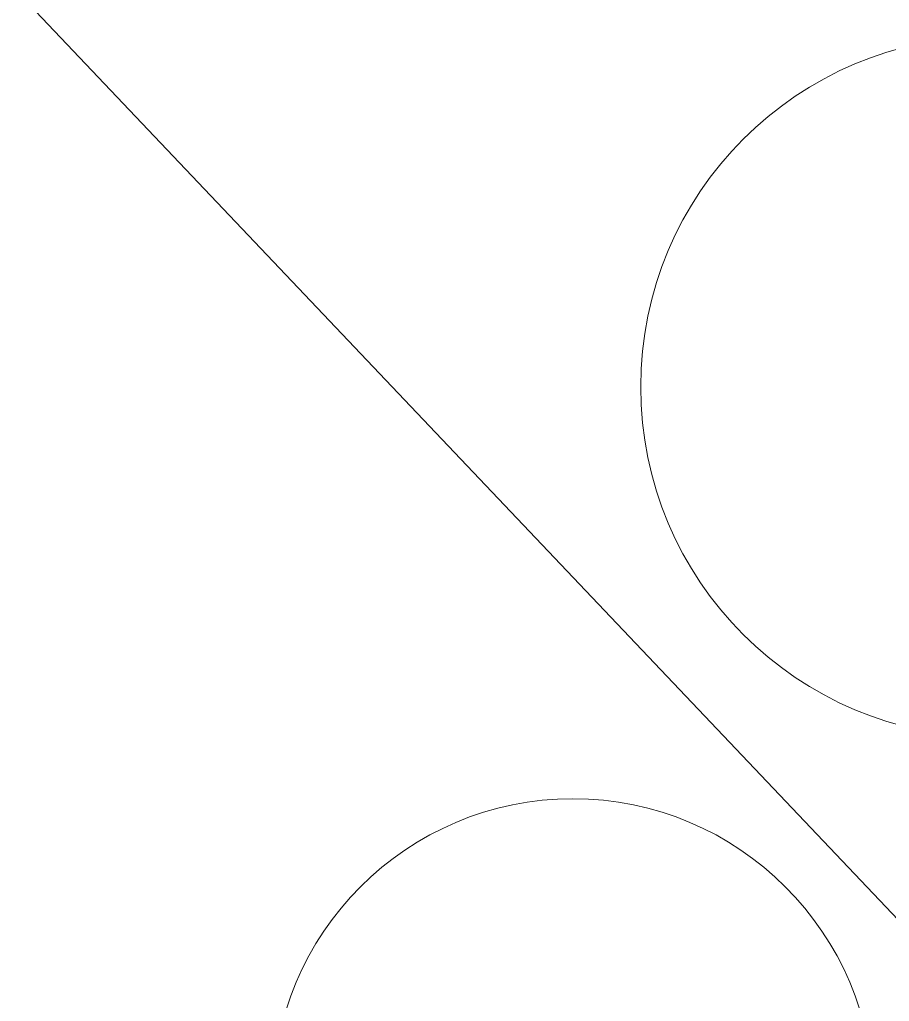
# Model space of a CAD drawing. Header units: metres. Extents: x -3 to 687, y -1 to 1371.
# Drawn here: x 267.13 to 275.81, y 115.47 to 125.28 of the extents above; entities that cross this region are included whole.
import ezdxf

# ---------------------------------------------------------------- set-up
doc = ezdxf.new("R2010")
doc.units = ezdxf.units.M
doc.header["$MEASUREMENT"] = 0
doc.layers.add('TPX_CONTOUR_LINES_5M', color=7, linetype='CONTINUOUS', lineweight=0, true_color=0x969696)
doc.layers.add('TPX_VEGETATION_TREES_INDIVIDUAL', color=7, linetype='CONTINUOUS', lineweight=0, true_color=0x136734)

# ---------------------------------------------------------------- blocks, each defined once
blk = doc.blocks.new('TREETR003_CR035')
at = {"layer": 'TPX_VEGETATION_TREES_INDIVIDUAL'}
for radius in [3.5, 0.2917]:
    blk.add_circle((0, 0, 0.0361), radius, dxfattribs=at)
blk = doc.blocks.new('TREETR003_CR030')
at = {"layer": 'TPX_VEGETATION_TREES_INDIVIDUAL'}
for radius in [3, 0.25]:
    blk.add_circle((0, 0, 0.0361), radius, dxfattribs=at)

msp = doc.modelspace()

# ---------------------------------------------------------------- linework, layer by layer
at = {"layer": 'TPX_CONTOUR_LINES_5M', "elevation": 0.0481}
msp.add_lwpolyline([(170.3284, 380.0594), (124.4154, 348.8851), (124.8324, 318.5472), (193.6137, 227.5337), (196.5328, 169.9544), (248.9416, 144.6864), (301.3503, 89.4895), (343.7927, 136.5202), (348.6329, 166.8581), (327.5547, 179.216), (309.6682, 227.5337), (221.7824, 318.5472), (196.5328, 378.94), (170.3284, 380.0594)], dxfattribs=at)

# ---------------------------------------------------------------- block references
at = {"layer": 'TPX_VEGETATION_TREES_INDIVIDUAL'}
for name, p in [('TREETR003_CR035', (276.8309, 121.6125, 0.0361)), ('TREETR003_CR030', (272.654, 114.4985, 0.0361))]:
    msp.add_blockref(name, p, dxfattribs=at)

doc.saveas('drawing.dxf')
